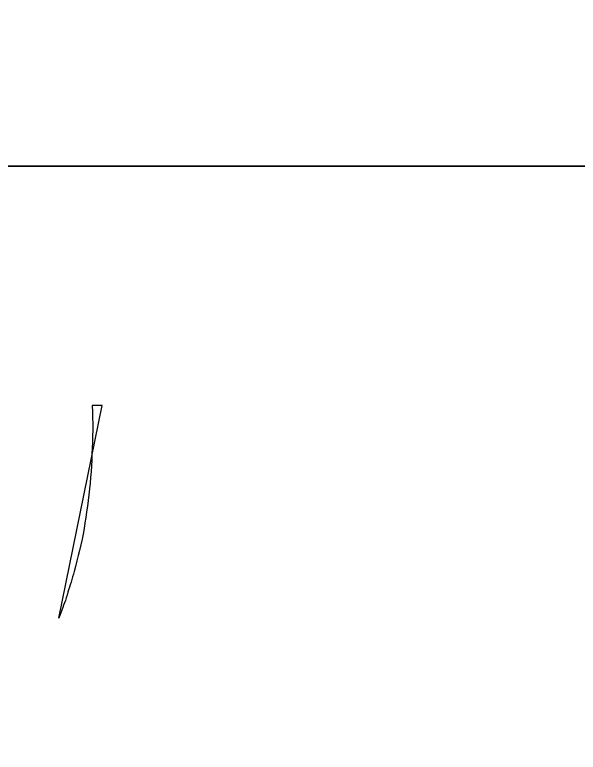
# Model space of a CAD drawing. Header units: centimetres. Extents: x -27 to -9, y -0.6 to 9.
# Drawn here: x -9.8238 to -9.6168, y 7.579 to 7.8499 of the extents above; entities that cross this region are included whole.
import ezdxf

# ---------------------------------------------------------------- set-up
doc = ezdxf.new("R2010")
doc.units = ezdxf.units.CM
doc.header["$MEASUREMENT"] = 0
doc.layers.add('layer 1', color=7, linetype='Continuous')

msp = doc.modelspace()

# ---------------------------------------------------------------- linework, layer by layer
at = {"layer": 'layer 1', "color": 39}
for points, knots in [([(-18.37453, 8.99738), (-18.37453, 8.99738), (-8.9959, 8.99738), (-8.9959, 8.99738), (-8.9959, 8.99738), (-8.9959, 8.99738), (-8.9959, 4.42195), (-8.9959, 4.42195), (-8.9959, 4.42195), (-8.9959, 4.42195), (-18.37453, 4.42195), (-18.37453, 4.42195), (-18.37453, 4.42195), (-18.37453, 4.42195), (-18.37453, 8.99738), (-18.37453, 8.99738)], [0, 0, 0, 0, 0.2, 0.2, 0.2, 0.2, 0.4, 0.4, 0.4, 0.4, 0.6, 0.6, 0.6, 0.6, 1, 1, 1, 1]), ([(-9.79172, 7.79424), (-9.79172, 7.79424), (-9.64512, 7.79424), (-9.64512, 7.79424), (-9.64512, 7.79424), (-9.64512, 7.79424), (-9.17512, 7.79424), (-9.17512, 7.79424), (-9.17512, 7.79424), (-9.17512, 7.79424), (-9.17512, 8.87887), (-9.17512, 8.87887), (-9.17512, 8.87887), (-9.17512, 8.87887), (-9.64512, 8.87887), (-9.64512, 8.87887), (-9.64512, 8.87887), (-9.64512, 8.87887), (-9.79172, 8.87887), (-9.79172, 8.87887), (-9.79172, 8.87887), (-9.79172, 8.87887), (-10.25965, 8.87887), (-10.25965, 8.87887), (-10.25965, 8.87887), (-10.25965, 8.87887), (-10.25965, 7.79424), (-10.25965, 7.79424), (-10.25965, 7.79424), (-10.25965, 7.79424), (-9.79172, 7.79424), (-9.79172, 7.79424)], [0, 0, 0, 0, 0.111111, 0.111111, 0.111111, 0.111111, 0.222222, 0.222222, 0.222222, 0.222222, 0.333333, 0.333333, 0.333333, 0.333333, 0.444444, 0.444444, 0.444444, 0.444444, 0.555556, 0.555556, 0.555556, 0.555556, 0.666667, 0.666667, 0.666667, 0.666667, 0.777778, 0.777778, 0.777778, 0.777778, 1, 1, 1, 1]), ([(-18.25833, 8.86746), (-18.25833, 8.86746), (-9.11209, 8.86746), (-9.11209, 8.86746), (-9.11209, 8.86746), (-9.11209, 8.86746), (-9.11209, 4.52442), (-9.11209, 4.52442), (-9.11209, 4.52442), (-9.11209, 4.52442), (-18.25833, 4.52442), (-18.25833, 4.52442), (-18.25833, 4.52442), (-18.25833, 4.52442), (-18.25833, 8.86746), (-18.25833, 8.86746)], [0, 0, 0, 0, 0.2, 0.2, 0.2, 0.2, 0.4, 0.4, 0.4, 0.4, 0.6, 0.6, 0.6, 0.6, 1, 1, 1, 1]), ([(-9.79172, 6.70971), (-9.79172, 6.70971), (-9.64512, 6.70971), (-9.64512, 6.70971), (-9.64512, 6.70971), (-9.64512, 6.70971), (-9.17512, 6.70971), (-9.17512, 6.70971), (-9.17512, 6.70971), (-9.17512, 6.70971), (-9.17512, 7.79424), (-9.17512, 7.79424), (-9.17512, 7.79424), (-9.17512, 7.79424), (-9.64512, 7.79424), (-9.64512, 7.79424), (-9.64512, 7.79424), (-9.64512, 7.79424), (-9.79172, 7.79424), (-9.79172, 7.79424), (-9.79172, 7.79424), (-9.79172, 7.79424), (-10.25965, 7.79424), (-10.25965, 7.79424), (-10.25965, 7.79424), (-10.25965, 7.79424), (-10.25965, 6.70971), (-10.25965, 6.70971), (-10.25965, 6.70971), (-10.25965, 6.70971), (-9.79172, 6.70971), (-9.79172, 6.70971)], [0, 0, 0, 0, 0.111111, 0.111111, 0.111111, 0.111111, 0.222222, 0.222222, 0.222222, 0.222222, 0.333333, 0.333333, 0.333333, 0.333333, 0.444444, 0.444444, 0.444444, 0.444444, 0.555556, 0.555556, 0.555556, 0.555556, 0.666667, 0.666667, 0.666667, 0.666667, 0.777778, 0.777778, 0.777778, 0.777778, 1, 1, 1, 1]), ([(-9.80766, 7.62826), (-9.80766, 7.62826), (-9.80766, 7.62826), (-9.80766, 7.62826), (-9.80766, 7.62826), (-9.80766, 7.62826), (-9.80726, 7.62925), (-9.80726, 7.62925), (-9.80726, 7.62925), (-9.80726, 7.62925), (-9.80687, 7.63013), (-9.80687, 7.63013), (-9.80687, 7.63013), (-9.80687, 7.63013), (-9.80657, 7.63112), (-9.80657, 7.63112), (-9.80657, 7.63112), (-9.80657, 7.63112), (-9.80618, 7.6321), (-9.80618, 7.6321), (-9.80618, 7.6321), (-9.80618, 7.6321), (-9.80588, 7.63299), (-9.80588, 7.63299), (-9.80588, 7.63299), (-9.80588, 7.63299), (-9.80549, 7.63387), (-9.80549, 7.63387), (-9.80549, 7.63387), (-9.80549, 7.63387), (-9.8052, 7.63476), (-9.8052, 7.63476), (-9.8052, 7.63476), (-9.8052, 7.63476), (-9.8049, 7.63574), (-9.8049, 7.63574), (-9.8049, 7.63574), (-9.8049, 7.63574), (-9.80451, 7.63672), (-9.80451, 7.63672), (-9.80451, 7.63672), (-9.80451, 7.63672), (-9.80431, 7.63771), (-9.80431, 7.63771), (-9.80431, 7.63771), (-9.80431, 7.63771), (-9.80402, 7.63859), (-9.80402, 7.63859), (-9.80402, 7.63859), (-9.80402, 7.63859), (-9.80372, 7.63958), (-9.80372, 7.63958), (-9.80372, 7.63958), (-9.80372, 7.63958), (-9.80343, 7.64046), (-9.80343, 7.64046), (-9.80343, 7.64046), (-9.80343, 7.64046), (-9.80313, 7.64145), (-9.80313, 7.64145), (-9.80313, 7.64145), (-9.80313, 7.64145), (-9.80283, 7.64243), (-9.80283, 7.64243), (-9.80283, 7.64243), (-9.80283, 7.64243), (-9.80254, 7.64341), (-9.80254, 7.64341), (-9.80254, 7.64341), (-9.80254, 7.64341), (-9.80224, 7.6444), (-9.80224, 7.6444), (-9.80224, 7.6444), (-9.80224, 7.6444), (-9.80195, 7.64538), (-9.80195, 7.64538), (-9.80195, 7.64538), (-9.80195, 7.64538), (-9.80146, 7.64725), (-9.80146, 7.64725), (-9.80146, 7.64725), (-9.80146, 7.64725), (-9.80097, 7.64922), (-9.80097, 7.64922), (-9.80097, 7.64922), (-9.80097, 7.64922), (-9.80047, 7.65119), (-9.80047, 7.65119), (-9.80047, 7.65119), (-9.80047, 7.65119), (-9.79998, 7.65306), (-9.79998, 7.65306), (-9.79998, 7.65306), (-9.79998, 7.65306), (-9.79959, 7.65512), (-9.79959, 7.65512), (-9.79959, 7.65512), (-9.79959, 7.65512), (-9.7991, 7.65719), (-9.7991, 7.65719), (-9.7991, 7.65719), (-9.7991, 7.65719), (-9.7987, 7.65906), (-9.7987, 7.65906), (-9.7987, 7.65906), (-9.7987, 7.65906), (-9.79831, 7.66112), (-9.79831, 7.66112), (-9.79831, 7.66112), (-9.79831, 7.66112), (-9.79811, 7.66319), (-9.79811, 7.66319), (-9.79811, 7.66319), (-9.79811, 7.66319), (-9.79772, 7.66516), (-9.79772, 7.66516), (-9.79772, 7.66516), (-9.79772, 7.66516), (-9.79742, 7.66732), (-9.79742, 7.66732), (-9.79742, 7.66732), (-9.79742, 7.66732), (-9.79713, 7.66939), (-9.79713, 7.66939), (-9.79713, 7.66939), (-9.79713, 7.66939), (-9.79683, 7.67146), (-9.79683, 7.67146), (-9.79683, 7.67146), (-9.79683, 7.67146), (-9.79664, 7.67352), (-9.79664, 7.67352), (-9.79664, 7.67352), (-9.79664, 7.67352), (-9.79634, 7.67569), (-9.79634, 7.67569), (-9.79634, 7.67569), (-9.79634, 7.67569), (-9.79614, 7.67775), (-9.79614, 7.67775), (-9.79614, 7.67775), (-9.79614, 7.67775), (-9.79595, 7.67992), (-9.79595, 7.67992), (-9.79595, 7.67992), (-9.79595, 7.67992), (-9.79575, 7.68208), (-9.79575, 7.68208), (-9.79575, 7.68208), (-9.79575, 7.68208), (-9.79565, 7.68415), (-9.79565, 7.68415), (-9.79565, 7.68415), (-9.79565, 7.68415), (-9.79555, 7.68631), (-9.79555, 7.68631), (-9.79555, 7.68631), (-9.79555, 7.68631), (-9.79546, 7.68857), (-9.79546, 7.68857), (-9.79546, 7.68857), (-9.79546, 7.68857), (-9.79536, 7.69064), (-9.79536, 7.69064), (-9.79536, 7.69064), (-9.79536, 7.69064), (-9.79526, 7.6929), (-9.79526, 7.6929), (-9.79526, 7.6929), (-9.79526, 7.6929), (-9.79526, 7.69517), (-9.79526, 7.69517), (-9.79526, 7.69517), (-9.79526, 7.69517), (-9.79516, 7.69733), (-9.79516, 7.69733), (-9.79516, 7.69733), (-9.79516, 7.69733), (-9.79516, 7.69959), (-9.79516, 7.69959), (-9.79516, 7.69959), (-9.79516, 7.69959), (-9.79526, 7.70176), (-9.79526, 7.70176), (-9.79526, 7.70176), (-9.79526, 7.70176), (-9.79526, 7.70402), (-9.79526, 7.70402), (-9.79526, 7.70402), (-9.79526, 7.70402), (-9.79536, 7.70638), (-9.79536, 7.70638), (-9.79536, 7.70638), (-9.79536, 7.70638), (-9.79172, 7.70638), (-9.79172, 7.70638), (-9.79172, 7.70638), (-9.80766, 7.62826), (-9.80766, 7.62826)], [0, 0, 0, 0, 0.02, 0.02, 0.02, 0.02, 0.04, 0.04, 0.04, 0.04, 0.06, 0.06, 0.06, 0.06, 0.08, 0.08, 0.08, 0.08, 0.1, 0.1, 0.1, 0.1, 0.12, 0.12, 0.12, 0.12, 0.14, 0.14, 0.14, 0.14, 0.16, 0.16, 0.16, 0.16, 0.18, 0.18, 0.18, 0.18, 0.2, 0.2, 0.2, 0.2, 0.22, 0.22, 0.22, 0.22, 0.24, 0.24, 0.24, 0.24, 0.26, 0.26, 0.26, 0.26, 0.28, 0.28, 0.28, 0.28, 0.3, 0.3, 0.3, 0.3, 0.32, 0.32, 0.32, 0.32, 0.34, 0.34, 0.34, 0.34, 0.36, 0.36, 0.36, 0.36, 0.38, 0.38, 0.38, 0.38, 0.4, 0.4, 0.4, 0.4, 0.42, 0.42, 0.42, 0.42, 0.44, 0.44, 0.44, 0.44, 0.46, 0.46, 0.46, 0.46, 0.48, 0.48, 0.48, 0.48, 0.5, 0.5, 0.5, 0.5, 0.52, 0.52, 0.52, 0.52, 0.54, 0.54, 0.54, 0.54, 0.56, 0.56, 0.56, 0.56, 0.58, 0.58, 0.58, 0.58, 0.6, 0.6, 0.6, 0.6, 0.62, 0.62, 0.62, 0.62, 0.64, 0.64, 0.64, 0.64, 0.66, 0.66, 0.66, 0.66, 0.68, 0.68, 0.68, 0.68, 0.7, 0.7, 0.7, 0.7, 0.72, 0.72, 0.72, 0.72, 0.74, 0.74, 0.74, 0.74, 0.76, 0.76, 0.76, 0.76, 0.78, 0.78, 0.78, 0.78, 0.8, 0.8, 0.8, 0.8, 0.82, 0.82, 0.82, 0.82, 0.84, 0.84, 0.84, 0.84, 0.86, 0.86, 0.86, 0.86, 0.88, 0.88, 0.88, 0.88, 0.9, 0.9, 0.9, 0.9, 0.92, 0.92, 0.92, 0.92, 0.94, 0.94, 0.94, 0.94, 0.96, 0.96, 0.96, 0.96, 1, 1, 1, 1.07973, 1.07973, 1.07973, 1.07973])]:
    msp.add_open_spline(points, degree=3, knots=knots, dxfattribs=at)

doc.saveas('drawing.dxf')
